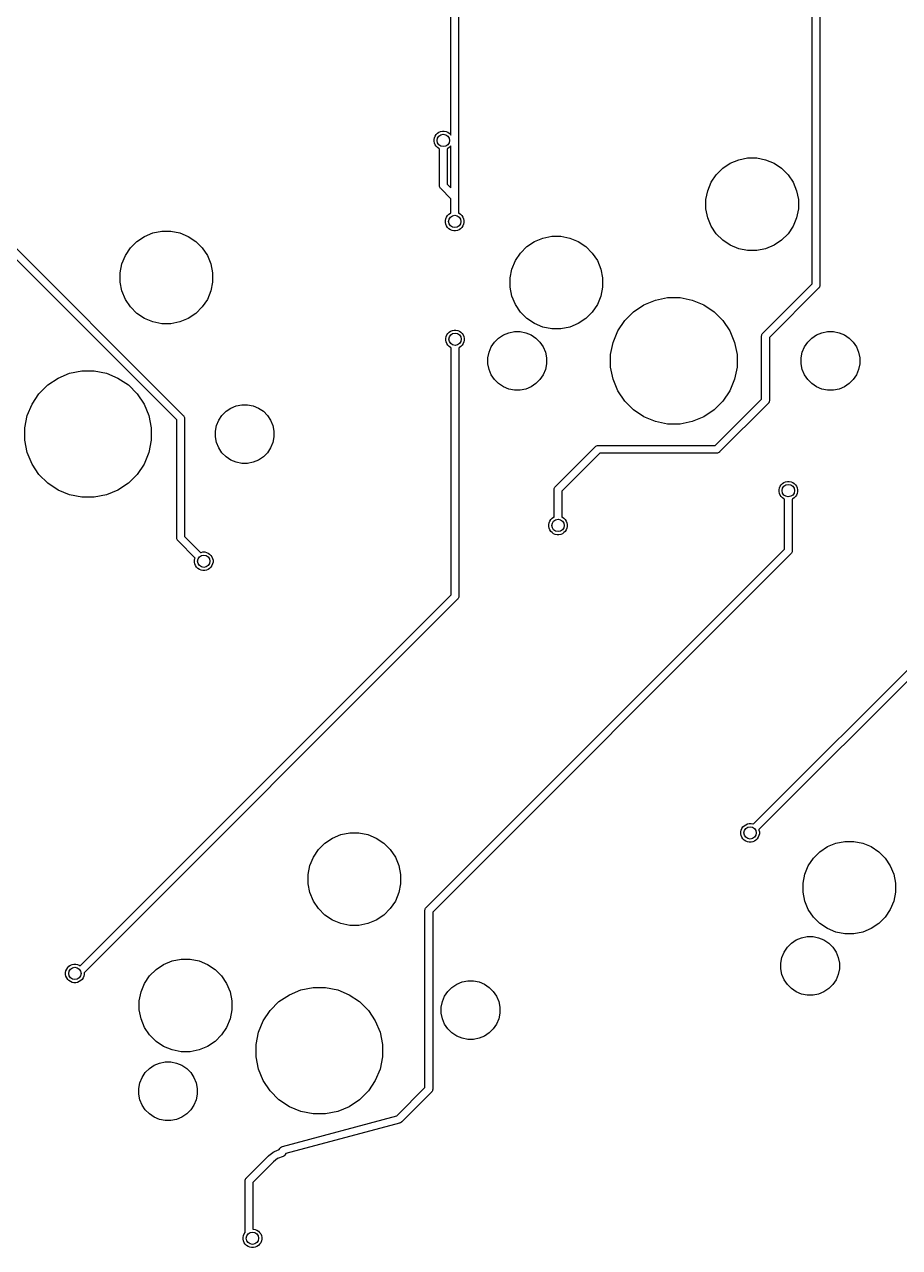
# Model space of a CAD drawing. Extents: x 0.5 to 11.1, y -4 to -0.9.
# Drawn here: x 7.069 to 8.186, y -3.85 to -2.288 of the extents above; entities that cross this region are included whole.
import ezdxf

# ---------------------------------------------------------------- set-up
doc = ezdxf.new("R2010")
doc.units = 0
doc.header["$MEASUREMENT"] = 0
doc.layers.add('BLACK', color=7, linetype='CONTINUOUS')

msp = doc.modelspace()

# ---------------------------------------------------------------- linework, layer by layer
at = {"layer": 'BLACK', "linetype": 'CONTINUOUS'}
for p, q in [((7.61348, -2.4292), (7.61348, -1.95189)), ((7.62333, -1.95189), (7.62333, -2.50822)), ((8.0749, -2.61902), (8.0749, -2.16641)), ((8.08474, -2.16461), (8.08474, -2.62082)), ((7.59203, -2.43486), (7.59248, -2.43258)), ((7.59203, -2.43719), (7.59203, -2.43486)), ((7.59248, -2.43258), (7.59337, -2.43043)), ((7.59337, -2.43043), (7.59466, -2.42849)), ((7.59466, -2.42849), (7.59631, -2.42685)), ((7.59631, -2.42685), (7.59824, -2.42556)), ((7.59824, -2.42556), (7.60039, -2.42467)), ((7.60039, -2.42467), (7.60268, -2.42421)), ((7.60268, -2.42421), (7.605, -2.42421)), ((7.605, -2.42421), (7.60728, -2.42467)), ((7.60728, -2.42467), (7.60943, -2.42556)), ((7.60943, -2.42556), (7.61137, -2.42685)), ((7.61137, -2.42685), (7.61301, -2.42849)), ((7.61301, -2.42849), (7.61348, -2.4292)), ((7.59248, -2.43947), (7.59203, -2.43719)), ((7.59337, -2.44162), (7.59248, -2.43947)), ((7.59466, -2.44355), (7.59337, -2.44162)), ((7.59631, -2.4452), (7.59466, -2.44355)), ((7.59824, -2.44649), (7.59631, -2.4452)), ((7.59892, -2.44677), (7.59824, -2.44649)), ((7.59892, -2.45297), (7.59892, -2.44677)), ((7.60943, -2.44649), (7.60876, -2.44677)), ((7.60876, -2.44677), (7.60876, -2.49186)), ((7.61137, -2.4452), (7.60943, -2.44649)), ((7.61301, -2.44355), (7.61137, -2.4452)), ((7.61348, -2.44285), (7.61301, -2.44355)), ((7.61348, -2.49658), (7.61348, -2.44285)), ((7.59892, -2.49366), (7.59892, -2.45297)), ((7.59892, -2.45297), (7.59892, -2.45297)), ((7.96056, -2.47165), (7.97024, -2.46519)), ((7.97024, -2.46519), (7.98098, -2.46073)), ((7.98098, -2.46073), (7.99239, -2.45846)), ((7.99239, -2.45846), (8.00403, -2.45846)), ((8.00403, -2.45846), (8.01543, -2.46073)), ((8.01543, -2.46073), (8.02618, -2.46519)), ((8.02618, -2.46519), (8.03585, -2.47165)), ((7.94587, -2.48955), (7.95234, -2.47987)), ((7.95234, -2.47987), (7.96056, -2.47165)), ((8.03585, -2.47165), (8.04408, -2.47987)), ((8.04408, -2.47987), (8.05054, -2.48955)), ((7.59889, -2.4939), (7.59892, -2.49366)), ((7.59892, -2.49414), (7.59889, -2.4939)), ((7.59899, -2.49486), (7.59892, -2.49414)), ((7.59892, -2.49414), (7.59892, -2.49414)), ((7.59927, -2.49579), (7.59899, -2.49486)), ((7.59973, -2.49664), (7.59927, -2.49579)), ((7.60034, -2.49739), (7.59973, -2.49664)), ((7.60053, -2.49755), (7.60034, -2.49739)), ((7.61348, -2.5105), (7.60053, -2.49755)), ((7.60876, -2.49186), (7.61348, -2.49658)), ((7.94142, -2.50029), (7.94587, -2.48955)), ((8.05054, -2.48955), (8.05499, -2.50029)), ((7.61348, -2.52882), (7.61348, -2.5105)), ((7.62333, -2.50822), (7.62335, -2.50846)), ((7.62335, -2.50846), (7.62333, -2.50871)), ((7.62333, -2.50871), (7.62333, -2.52882)), ((7.93915, -2.5117), (7.94142, -2.50029)), ((7.93915, -2.52334), (7.93915, -2.5117)), ((8.05499, -2.50029), (8.05726, -2.5117)), ((8.05726, -2.5117), (8.05726, -2.52334)), ((7.61088, -2.53039), (7.61281, -2.5291)), ((7.61281, -2.5291), (7.61348, -2.52882)), ((7.62333, -2.52882), (7.624, -2.5291)), ((7.624, -2.5291), (7.62593, -2.53039)), ((7.94142, -2.53475), (7.93915, -2.52334)), ((8.05726, -2.52334), (8.05499, -2.53475)), ((7.26348, -2.7929), (7.0138, -2.54322)), ((7.02203, -2.53753), (7.27171, -2.78722)), ((7.60659, -2.5384), (7.60705, -2.53612)), ((7.60659, -2.54073), (7.60659, -2.5384)), ((7.60705, -2.54301), (7.60659, -2.54073)), ((7.60705, -2.53612), (7.60794, -2.53397)), ((7.60794, -2.54516), (7.60705, -2.54301)), ((7.60794, -2.53397), (7.60923, -2.53204)), ((7.60923, -2.5471), (7.60794, -2.54516)), ((7.60923, -2.53204), (7.61088, -2.53039)), ((7.62593, -2.53039), (7.62758, -2.53204)), ((7.62758, -2.53204), (7.62887, -2.53397)), ((7.62887, -2.54516), (7.62758, -2.5471)), ((7.62887, -2.53397), (7.62976, -2.53612)), ((7.62976, -2.54301), (7.62887, -2.54516)), ((7.62976, -2.53612), (7.63022, -2.5384)), ((7.63022, -2.54073), (7.62976, -2.54301)), ((7.63022, -2.5384), (7.63022, -2.54073)), ((7.94587, -2.54549), (7.94142, -2.53475)), ((7.95234, -2.55517), (7.94587, -2.54549)), ((8.05054, -2.54549), (8.04408, -2.55517)), ((8.05499, -2.53475), (8.05054, -2.54549)), ((7.21253, -2.56515), (7.2222, -2.55869)), ((7.2222, -2.55869), (7.23295, -2.55424)), ((7.23295, -2.55424), (7.24436, -2.55197)), ((7.24436, -2.55197), (7.25599, -2.55197)), ((7.25599, -2.55197), (7.2674, -2.55424)), ((7.2674, -2.55424), (7.27815, -2.55869)), ((7.27815, -2.55869), (7.28782, -2.56515)), ((7.61088, -2.54874), (7.60923, -2.5471)), ((7.61281, -2.55003), (7.61088, -2.54874)), ((7.61496, -2.55092), (7.61281, -2.55003)), ((7.61724, -2.55138), (7.61496, -2.55092)), ((7.61957, -2.55138), (7.61724, -2.55138)), ((7.62185, -2.55092), (7.61957, -2.55138)), ((7.624, -2.55003), (7.62185, -2.55092)), ((7.62593, -2.54874), (7.624, -2.55003)), ((7.62758, -2.5471), (7.62593, -2.54874)), ((7.72024, -2.56519), (7.73098, -2.56073)), ((7.73098, -2.56073), (7.74239, -2.55846)), ((7.74239, -2.55846), (7.75403, -2.55846)), ((7.75403, -2.55846), (7.76543, -2.56073)), ((7.76543, -2.56073), (7.77618, -2.56519)), ((7.96056, -2.56339), (7.95234, -2.55517)), ((8.04408, -2.55517), (8.03585, -2.56339)), ((7.19784, -2.58305), (7.20431, -2.57338)), ((7.20431, -2.57338), (7.21253, -2.56515)), ((7.28782, -2.56515), (7.29605, -2.57338)), ((7.29605, -2.57338), (7.30251, -2.58305)), ((7.70234, -2.57987), (7.71056, -2.57165)), ((7.71056, -2.57165), (7.72024, -2.56519)), ((7.77618, -2.56519), (7.78585, -2.57165)), ((7.78585, -2.57165), (7.79408, -2.57987)), ((7.97024, -2.56985), (7.96056, -2.56339)), ((7.98098, -2.57431), (7.97024, -2.56985)), ((7.99239, -2.57657), (7.98098, -2.57431)), ((8.00403, -2.57657), (7.99239, -2.57657)), ((8.01543, -2.57431), (8.00403, -2.57657)), ((8.02618, -2.56985), (8.01543, -2.57431)), ((8.03585, -2.56339), (8.02618, -2.56985)), ((7.19339, -2.5938), (7.19784, -2.58305)), ((7.30251, -2.58305), (7.30696, -2.5938)), ((7.69142, -2.60029), (7.69587, -2.58955)), ((7.69587, -2.58955), (7.70234, -2.57987)), ((7.79408, -2.57987), (7.80054, -2.58955)), ((7.80054, -2.58955), (7.80499, -2.60029)), ((7.19112, -2.60521), (7.19339, -2.5938)), ((7.19112, -2.61684), (7.19112, -2.60521)), ((7.30696, -2.5938), (7.30923, -2.60521)), ((7.30923, -2.60521), (7.30923, -2.61684)), ((7.68915, -2.6117), (7.69142, -2.60029)), ((7.80499, -2.60029), (7.80726, -2.6117)), ((7.19339, -2.62825), (7.19112, -2.61684)), ((7.30923, -2.61684), (7.30696, -2.62825)), ((7.68915, -2.62334), (7.68915, -2.6117)), ((7.69142, -2.63475), (7.68915, -2.62334)), ((7.80726, -2.62334), (7.80499, -2.63475)), ((7.80726, -2.6117), (7.80726, -2.62334)), ((8.01195, -2.68198), (8.0749, -2.61902)), ((8.08393, -2.62381), (8.08347, -2.62437)), ((8.08408, -2.62353), (8.08393, -2.62381)), ((8.08439, -2.62296), (8.08408, -2.62353)), ((8.08467, -2.62203), (8.08439, -2.62296)), ((8.08474, -2.6213), (8.08467, -2.62203)), ((8.08474, -2.62082), (8.08477, -2.62106)), ((8.08477, -2.62106), (8.08474, -2.6213)), ((8.08474, -2.6213), (8.08474, -2.6213)), ((7.19784, -2.639), (7.19339, -2.62825)), ((7.20431, -2.64867), (7.19784, -2.639)), ((7.30251, -2.639), (7.29605, -2.64867)), ((7.30696, -2.62825), (7.30251, -2.639)), ((7.69587, -2.64549), (7.69142, -2.63475)), ((7.80499, -2.63475), (7.80054, -2.64549)), ((7.87467, -2.63991), (7.89026, -2.63681)), ((7.89026, -2.63681), (7.90616, -2.63681)), ((7.90616, -2.63681), (7.92175, -2.63991)), ((8.08313, -2.62471), (8.02018, -2.68767)), ((8.08332, -2.62456), (8.08313, -2.62471)), ((8.08347, -2.62437), (8.08332, -2.62456)), ((8.08347, -2.62437), (8.08347, -2.62437)), ((7.21253, -2.65689), (7.20431, -2.64867)), ((7.29605, -2.64867), (7.28782, -2.65689)), ((7.70234, -2.65517), (7.69587, -2.64549)), ((7.80054, -2.64549), (7.79408, -2.65517)), ((7.83552, -2.66607), (7.84676, -2.65483)), ((7.84676, -2.65483), (7.85998, -2.646)), ((7.85998, -2.646), (7.87467, -2.63991)), ((7.92175, -2.63991), (7.93644, -2.646)), ((7.93644, -2.646), (7.94966, -2.65483)), ((7.94966, -2.65483), (7.9609, -2.66607)), ((7.2222, -2.66336), (7.21253, -2.65689)), ((7.23295, -2.66781), (7.2222, -2.66336)), ((7.24436, -2.67008), (7.23295, -2.66781)), ((7.25599, -2.67008), (7.24436, -2.67008)), ((7.2674, -2.66781), (7.25599, -2.67008)), ((7.27815, -2.66336), (7.2674, -2.66781)), ((7.28782, -2.65689), (7.27815, -2.66336)), ((7.71056, -2.66339), (7.70234, -2.65517)), ((7.72024, -2.66985), (7.71056, -2.66339)), ((7.73098, -2.67431), (7.72024, -2.66985)), ((7.77618, -2.66985), (7.76543, -2.67431)), ((7.78585, -2.66339), (7.77618, -2.66985)), ((7.79408, -2.65517), (7.78585, -2.66339)), ((7.82669, -2.67929), (7.83552, -2.66607)), ((7.9609, -2.66607), (7.96973, -2.67929)), ((7.60744, -2.68652), (7.60833, -2.68437)), ((7.60833, -2.68437), (7.60962, -2.68243)), ((7.60962, -2.68243), (7.61127, -2.68079)), ((7.61127, -2.68079), (7.6132, -2.67949)), ((7.6132, -2.67949), (7.61535, -2.6786)), ((7.61535, -2.6786), (7.61764, -2.67815)), ((7.61764, -2.67815), (7.61996, -2.67815)), ((7.61996, -2.67815), (7.62224, -2.6786)), ((7.62224, -2.6786), (7.62439, -2.67949)), ((7.62439, -2.67949), (7.62633, -2.68079)), ((7.62633, -2.68079), (7.62797, -2.68243)), ((7.62797, -2.68243), (7.62927, -2.68437)), ((7.62927, -2.68437), (7.63016, -2.68652)), ((7.67437, -2.68847), (7.68049, -2.68437)), ((7.68049, -2.68437), (7.6873, -2.68156)), ((7.6873, -2.68156), (7.69452, -2.68012)), ((7.69452, -2.68012), (7.70189, -2.68012)), ((7.70189, -2.68012), (7.70912, -2.68156)), ((7.70912, -2.68156), (7.71592, -2.68437)), ((7.71592, -2.68437), (7.72205, -2.68847)), ((7.74239, -2.67657), (7.73098, -2.67431)), ((7.75403, -2.67657), (7.74239, -2.67657)), ((7.76543, -2.67431), (7.75403, -2.67657)), ((7.8206, -2.69398), (7.82669, -2.67929)), ((7.96973, -2.67929), (7.97582, -2.69398)), ((8.01031, -2.68563), (8.01033, -2.68539)), ((8.01033, -2.68587), (8.01031, -2.68563)), ((8.01033, -2.68539), (8.01041, -2.68467)), ((8.01033, -2.68539), (8.01033, -2.68539)), ((8.01033, -2.76627), (8.01033, -2.68587)), ((8.01041, -2.68467), (8.01069, -2.68374)), ((8.01069, -2.68374), (8.01114, -2.68288)), ((8.01114, -2.68288), (8.01176, -2.68213)), ((8.01176, -2.68213), (8.01195, -2.68198)), ((8.07437, -2.68847), (8.08049, -2.68437)), ((8.08049, -2.68437), (8.0873, -2.68156)), ((8.0873, -2.68156), (8.09452, -2.68012)), ((8.09452, -2.68012), (8.10189, -2.68012)), ((8.10189, -2.68012), (8.10912, -2.68156)), ((8.10912, -2.68156), (8.11592, -2.68437)), ((8.11592, -2.68437), (8.12205, -2.68847)), ((7.60699, -2.6888), (7.60744, -2.68652)), ((7.60699, -2.69112), (7.60699, -2.6888)), ((7.60744, -2.69341), (7.60699, -2.69112)), ((7.60833, -2.69556), (7.60744, -2.69341)), ((7.60962, -2.69749), (7.60833, -2.69556)), ((7.61127, -2.69913), (7.60962, -2.69749)), ((7.6132, -2.70043), (7.61127, -2.69913)), ((7.61388, -2.70071), (7.6132, -2.70043)), ((7.61388, -3.01627), (7.61388, -2.70071)), ((7.62439, -2.70043), (7.62372, -2.70071)), ((7.62372, -2.70071), (7.62372, -3.01807)), ((7.62633, -2.69913), (7.62439, -2.70043)), ((7.62797, -2.69749), (7.62633, -2.69913)), ((7.62927, -2.69556), (7.62797, -2.69749)), ((7.63016, -2.69341), (7.62927, -2.69556)), ((7.63016, -2.68652), (7.63061, -2.6888)), ((7.63061, -2.69112), (7.63016, -2.69341)), ((7.63061, -2.6888), (7.63061, -2.69112)), ((7.66224, -2.70661), (7.66506, -2.6998)), ((7.66506, -2.6998), (7.66916, -2.69368)), ((7.66916, -2.69368), (7.67437, -2.68847)), ((7.72205, -2.68847), (7.72726, -2.69368)), ((7.72726, -2.69368), (7.73135, -2.6998)), ((7.73135, -2.6998), (7.73417, -2.70661)), ((7.8175, -2.70957), (7.8206, -2.69398)), ((7.97582, -2.69398), (7.97892, -2.70957)), ((8.02018, -2.68767), (8.02018, -2.76807)), ((8.06224, -2.70661), (8.06506, -2.6998)), ((8.06506, -2.6998), (8.06916, -2.69368)), ((8.06916, -2.69368), (8.07437, -2.68847)), ((8.12205, -2.68847), (8.12726, -2.69368)), ((8.12726, -2.69368), (8.13135, -2.6998)), ((8.13135, -2.6998), (8.13417, -2.70661)), ((7.66081, -2.71384), (7.66224, -2.70661)), ((7.66081, -2.7212), (7.66081, -2.71384)), ((7.73417, -2.70661), (7.73561, -2.71384)), ((7.73561, -2.71384), (7.73561, -2.7212)), ((7.8175, -2.72547), (7.8175, -2.70957)), ((7.97892, -2.70957), (7.97892, -2.72547)), ((8.06081, -2.71384), (8.06224, -2.70661)), ((8.06081, -2.7212), (8.06081, -2.71384)), ((8.13417, -2.70661), (8.13561, -2.71384)), ((8.13561, -2.71384), (8.13561, -2.7212)), ((7.12664, -2.73342), (7.14223, -2.73031)), ((7.14223, -2.73031), (7.15813, -2.73031)), ((7.15813, -2.73031), (7.17372, -2.73342)), ((7.66224, -2.72843), (7.66081, -2.7212)), ((7.66506, -2.73524), (7.66224, -2.72843)), ((7.73417, -2.72843), (7.73135, -2.73524)), ((7.73561, -2.7212), (7.73417, -2.72843)), ((7.8206, -2.74106), (7.8175, -2.72547)), ((7.97892, -2.72547), (7.97582, -2.74106)), ((8.06224, -2.72843), (8.06081, -2.7212)), ((8.06506, -2.73524), (8.06224, -2.72843)), ((8.13417, -2.72843), (8.13135, -2.73524)), ((8.13561, -2.7212), (8.13417, -2.72843)), ((7.08749, -2.75957), (7.09873, -2.74833)), ((7.09873, -2.74833), (7.11195, -2.7395)), ((7.11195, -2.7395), (7.12664, -2.73342)), ((7.17372, -2.73342), (7.18841, -2.7395)), ((7.18841, -2.7395), (7.20163, -2.74833)), ((7.20163, -2.74833), (7.21287, -2.75957)), ((7.66916, -2.74136), (7.66506, -2.73524)), ((7.67437, -2.74657), (7.66916, -2.74136)), ((7.68049, -2.75066), (7.67437, -2.74657)), ((7.72205, -2.74657), (7.71592, -2.75066)), ((7.72726, -2.74136), (7.72205, -2.74657)), ((7.73135, -2.73524), (7.72726, -2.74136)), ((7.82669, -2.75575), (7.8206, -2.74106)), ((7.97582, -2.74106), (7.96973, -2.75575)), ((8.06916, -2.74136), (8.06506, -2.73524)), ((8.07437, -2.74657), (8.06916, -2.74136)), ((8.08049, -2.75066), (8.07437, -2.74657)), ((8.12205, -2.74657), (8.11592, -2.75066)), ((8.12726, -2.74136), (8.12205, -2.74657)), ((8.13135, -2.73524), (8.12726, -2.74136)), ((7.07865, -2.77279), (7.08749, -2.75957)), ((7.21287, -2.75957), (7.2217, -2.77279)), ((7.6873, -2.75348), (7.68049, -2.75066)), ((7.69452, -2.75492), (7.6873, -2.75348)), ((7.70189, -2.75492), (7.69452, -2.75492)), ((7.70912, -2.75348), (7.70189, -2.75492)), ((7.71592, -2.75066), (7.70912, -2.75348)), ((7.83552, -2.76897), (7.82669, -2.75575)), ((7.96973, -2.75575), (7.9609, -2.76897)), ((8.0873, -2.75348), (8.08049, -2.75066)), ((8.09452, -2.75492), (8.0873, -2.75348)), ((8.10189, -2.75492), (8.09452, -2.75492)), ((8.10912, -2.75348), (8.10189, -2.75492)), ((8.11592, -2.75066), (8.10912, -2.75348)), ((7.07257, -2.78748), (7.07865, -2.77279)), ((7.2217, -2.77279), (7.22778, -2.78748)), ((7.32634, -2.78197), (7.33246, -2.77788)), ((7.33246, -2.77788), (7.33927, -2.77506)), ((7.33927, -2.77506), (7.34649, -2.77362)), ((7.34649, -2.77362), (7.35386, -2.77362)), ((7.35386, -2.77362), (7.36109, -2.77506)), ((7.36109, -2.77506), (7.36789, -2.77788)), ((7.36789, -2.77788), (7.37402, -2.78197)), ((7.84676, -2.78021), (7.83552, -2.76897)), ((7.9609, -2.76897), (7.94966, -2.78021)), ((7.95101, -2.82559), (8.01033, -2.76627)), ((8.01857, -2.77196), (7.9567, -2.83382)), ((8.01875, -2.7718), (8.01857, -2.77196)), ((8.01891, -2.77162), (8.01875, -2.7718)), ((8.01937, -2.77105), (8.01891, -2.77162)), ((8.01891, -2.77162), (8.01891, -2.77162)), ((8.01957, -2.77067), (8.01937, -2.77105)), ((8.01982, -2.7702), (8.01957, -2.77067)), ((8.02011, -2.76927), (8.01982, -2.7702)), ((8.02018, -2.76855), (8.02011, -2.76927)), ((8.02018, -2.76807), (8.0202, -2.76831)), ((8.0202, -2.76831), (8.02018, -2.76855)), ((8.02018, -2.76855), (8.02018, -2.76855)), ((7.06947, -2.80307), (7.07257, -2.78748)), ((7.22778, -2.78748), (7.23089, -2.80307)), ((7.26348, -2.94366), (7.26348, -2.7929)), ((7.27171, -2.78722), (7.2719, -2.78737)), ((7.2719, -2.78737), (7.27206, -2.78756)), ((7.27206, -2.78756), (7.27206, -2.78756)), ((7.27206, -2.78756), (7.27223, -2.78777)), ((7.27223, -2.78777), (7.27252, -2.78812)), ((7.27252, -2.78812), (7.27297, -2.78897)), ((7.27297, -2.78897), (7.27326, -2.7899)), ((7.27326, -2.7899), (7.27333, -2.79062)), ((7.27333, -2.79062), (7.27333, -2.79062)), ((7.27333, -2.79062), (7.27335, -2.79087)), ((7.27335, -2.79087), (7.27333, -2.79111)), ((7.27333, -2.79111), (7.27333, -2.94186)), ((7.31421, -2.80011), (7.31703, -2.79331)), ((7.31703, -2.79331), (7.32113, -2.78718)), ((7.32113, -2.78718), (7.32634, -2.78197)), ((7.37402, -2.78197), (7.37923, -2.78718)), ((7.37923, -2.78718), (7.38332, -2.79331)), ((7.38332, -2.79331), (7.38614, -2.80011)), ((7.85998, -2.78904), (7.84676, -2.78021)), ((7.87467, -2.79513), (7.85998, -2.78904)), ((7.89026, -2.79823), (7.87467, -2.79513)), ((7.92175, -2.79513), (7.90616, -2.79823)), ((7.93644, -2.78904), (7.92175, -2.79513)), ((7.94966, -2.78021), (7.93644, -2.78904)), ((7.06947, -2.81897), (7.06947, -2.80307)), ((7.23089, -2.80307), (7.23089, -2.81897)), ((7.31278, -2.80734), (7.31421, -2.80011)), ((7.31278, -2.81471), (7.31278, -2.80734)), ((7.38614, -2.80011), (7.38758, -2.80734)), ((7.38758, -2.80734), (7.38758, -2.81471)), ((7.90616, -2.79823), (7.89026, -2.79823)), ((7.07257, -2.83457), (7.06947, -2.81897)), ((7.23089, -2.81897), (7.22778, -2.83457)), ((7.31421, -2.82193), (7.31278, -2.81471)), ((7.31703, -2.82874), (7.31421, -2.82193)), ((7.38614, -2.82193), (7.38332, -2.82874)), ((7.38758, -2.81471), (7.38614, -2.82193)), ((7.79798, -2.82701), (7.79817, -2.82686)), ((7.79817, -2.82686), (7.79873, -2.8264)), ((7.79817, -2.82686), (7.79817, -2.82686)), ((7.79873, -2.8264), (7.79958, -2.82594)), ((7.79873, -2.8264), (7.79873, -2.8264)), ((7.79873, -2.8264), (7.79873, -2.8264)), ((7.79958, -2.82594), (7.80051, -2.82566)), ((7.80051, -2.82566), (7.80123, -2.82559)), ((7.80123, -2.82559), (7.80148, -2.82557)), ((7.80123, -2.82559), (7.80123, -2.82559)), ((7.80148, -2.82557), (7.80172, -2.82559)), ((7.80172, -2.82559), (7.95101, -2.82559)), ((7.07865, -2.84925), (7.07257, -2.83457)), ((7.22778, -2.83457), (7.2217, -2.84925)), ((7.32113, -2.83487), (7.31703, -2.82874)), ((7.32634, -2.84008), (7.32113, -2.83487)), ((7.33246, -2.84417), (7.32634, -2.84008)), ((7.37402, -2.84008), (7.36789, -2.84417)), ((7.37923, -2.83487), (7.37402, -2.84008)), ((7.38332, -2.82874), (7.37923, -2.83487)), ((7.74699, -2.87804), (7.79783, -2.8272)), ((7.80351, -2.83543), (7.75522, -2.88373)), ((7.79783, -2.8272), (7.79798, -2.82701)), ((7.95281, -2.83543), (7.80351, -2.83543)), ((7.95305, -2.83546), (7.95281, -2.83543)), ((7.95329, -2.83543), (7.95305, -2.83546)), ((7.95402, -2.83536), (7.95329, -2.83543)), ((7.95329, -2.83543), (7.95329, -2.83543)), ((7.95494, -2.83508), (7.95402, -2.83536)), ((7.9558, -2.83462), (7.95494, -2.83508)), ((7.95655, -2.83401), (7.9558, -2.83462)), ((7.9567, -2.83382), (7.95655, -2.83401)), ((7.08749, -2.86247), (7.07865, -2.84925)), ((7.2217, -2.84925), (7.21287, -2.86247)), ((7.33927, -2.84699), (7.33246, -2.84417)), ((7.34649, -2.84843), (7.33927, -2.84699)), ((7.35386, -2.84843), (7.34649, -2.84843)), ((7.36109, -2.84699), (7.35386, -2.84843)), ((7.36789, -2.84417), (7.36109, -2.84699)), ((7.09873, -2.87371), (7.08749, -2.86247)), ((7.11195, -2.88255), (7.09873, -2.87371)), ((7.20163, -2.87371), (7.18841, -2.88255)), ((7.21287, -2.86247), (7.20163, -2.87371)), ((8.03686, -2.87409), (8.0388, -2.8728)), ((8.0388, -2.8728), (8.04094, -2.87191)), ((8.04094, -2.87191), (8.04323, -2.87146)), ((8.04323, -2.87146), (8.04555, -2.87146)), ((8.04555, -2.87146), (8.04783, -2.87191)), ((8.04783, -2.87191), (8.04998, -2.8728)), ((8.04998, -2.8728), (8.05192, -2.87409)), ((7.12664, -2.88863), (7.11195, -2.88255)), ((7.14223, -2.89173), (7.12664, -2.88863)), ((7.17372, -2.88863), (7.15813, -2.89173)), ((7.18841, -2.88255), (7.17372, -2.88863)), ((7.74535, -2.88169), (7.74537, -2.88145)), ((7.74537, -2.88193), (7.74535, -2.88169)), ((7.74537, -2.88145), (7.74545, -2.88073)), ((7.74537, -2.88145), (7.74537, -2.88145)), ((7.74537, -2.91701), (7.74537, -2.88193)), ((7.74545, -2.88073), (7.74573, -2.8798)), ((7.74573, -2.8798), (7.74618, -2.87894)), ((7.74618, -2.87894), (7.7468, -2.8782)), ((7.7468, -2.8782), (7.74699, -2.87804)), ((7.75522, -2.88373), (7.75522, -2.91701)), ((8.03258, -2.8821), (8.03303, -2.87982)), ((8.03258, -2.88443), (8.03258, -2.8821)), ((8.03303, -2.88671), (8.03258, -2.88443)), ((8.03303, -2.87982), (8.03392, -2.87767)), ((8.03392, -2.88886), (8.03303, -2.88671)), ((8.03392, -2.87767), (8.03522, -2.87574)), ((8.03522, -2.8908), (8.03392, -2.88886)), ((8.03522, -2.87574), (8.03686, -2.87409)), ((8.05192, -2.87409), (8.05356, -2.87574)), ((8.05356, -2.87574), (8.05486, -2.87767)), ((8.05486, -2.88886), (8.05356, -2.8908)), ((8.05486, -2.87767), (8.05575, -2.87982)), ((8.05575, -2.88671), (8.05486, -2.88886)), ((8.05575, -2.87982), (8.0562, -2.8821)), ((8.0562, -2.88443), (8.05575, -2.88671)), ((8.0562, -2.8821), (8.0562, -2.88443)), ((7.15813, -2.89173), (7.14223, -2.89173)), ((8.03686, -2.89244), (8.03522, -2.8908)), ((8.0388, -2.89373), (8.03686, -2.89244)), ((8.03947, -2.89401), (8.0388, -2.89373)), ((8.03947, -2.9582), (8.03947, -2.89401)), ((8.04998, -2.89373), (8.04931, -2.89401)), ((8.04931, -2.89401), (8.04931, -2.96)), ((8.05192, -2.89244), (8.04998, -2.89373)), ((8.05356, -2.8908), (8.05192, -2.89244)), ((7.73983, -2.92216), (7.74112, -2.92023)), ((7.74112, -2.92023), (7.74277, -2.91858)), ((7.74277, -2.91858), (7.7447, -2.91729)), ((7.7447, -2.91729), (7.74537, -2.91701)), ((7.75522, -2.91701), (7.75589, -2.91729)), ((7.75589, -2.91729), (7.75782, -2.91858)), ((7.75782, -2.91858), (7.75947, -2.92023)), ((7.75947, -2.92023), (7.76076, -2.92216)), ((7.73848, -2.92659), (7.73894, -2.92431)), ((7.73848, -2.92892), (7.73848, -2.92659)), ((7.73894, -2.9312), (7.73848, -2.92892)), ((7.73894, -2.92431), (7.73983, -2.92216)), ((7.73983, -2.93335), (7.73894, -2.9312)), ((7.74112, -2.93528), (7.73983, -2.93335)), ((7.74277, -2.93693), (7.74112, -2.93528)), ((7.75947, -2.93528), (7.75782, -2.93693)), ((7.76076, -2.93335), (7.75947, -2.93528)), ((7.76076, -2.92216), (7.76165, -2.92431)), ((7.76165, -2.9312), (7.76076, -2.93335)), ((7.76165, -2.92431), (7.76211, -2.92659)), ((7.76211, -2.92892), (7.76165, -2.9312)), ((7.76211, -2.92659), (7.76211, -2.92892)), ((7.26346, -2.9439), (7.26348, -2.94366)), ((7.26348, -2.94414), (7.26346, -2.9439)), ((7.26356, -2.94486), (7.26348, -2.94414)), ((7.26348, -2.94414), (7.26348, -2.94414)), ((7.26384, -2.94579), (7.26356, -2.94486)), ((7.26429, -2.94664), (7.26384, -2.94579)), ((7.26491, -2.94739), (7.26429, -2.94664)), ((7.2651, -2.94755), (7.26491, -2.94739)), ((7.28685, -2.96931), (7.2651, -2.94755)), ((7.27333, -2.94186), (7.29381, -2.96235)), ((7.7447, -2.93822), (7.74277, -2.93693)), ((7.74685, -2.93911), (7.7447, -2.93822)), ((7.74913, -2.93957), (7.74685, -2.93911)), ((7.75146, -2.93957), (7.74913, -2.93957)), ((7.75374, -2.93911), (7.75146, -2.93957)), ((7.75589, -2.93822), (7.75374, -2.93911)), ((7.75782, -2.93693), (7.75589, -2.93822)), ((7.99969, -3.3092), (8.36348, -2.9454)), ((8.37171, -2.95109), (8.00665, -3.31616)), ((7.29381, -2.96235), (7.29449, -2.96207)), ((7.29449, -2.96207), (7.29677, -2.96161)), ((7.29677, -2.96161), (7.2991, -2.96161)), ((7.2991, -2.96161), (7.30138, -2.96207)), ((7.30138, -2.96207), (7.30353, -2.96296)), ((7.30353, -2.96296), (7.30546, -2.96425)), ((7.30546, -2.96425), (7.30711, -2.9659)), ((7.30711, -2.9659), (7.3084, -2.96783)), ((7.58203, -3.41564), (8.03947, -2.9582)), ((8.0477, -2.96389), (7.59026, -3.42133)), ((8.04789, -2.96373), (8.0477, -2.96389)), ((8.04804, -2.96355), (8.04789, -2.96373)), ((8.0485, -2.96298), (8.04804, -2.96355)), ((8.04804, -2.96355), (8.04804, -2.96355)), ((8.04896, -2.96213), (8.0485, -2.96298)), ((8.04916, -2.96146), (8.04896, -2.96213)), ((8.04924, -2.9612), (8.04916, -2.96146)), ((8.04931, -2.96048), (8.04924, -2.9612)), ((8.04931, -2.96), (8.04933, -2.96024)), ((8.04933, -2.96024), (8.04931, -2.96048)), ((8.04931, -2.96048), (8.04931, -2.96048)), ((7.28612, -2.97226), (7.28658, -2.96998)), ((7.28612, -2.97459), (7.28612, -2.97226)), ((7.28658, -2.97687), (7.28612, -2.97459)), ((7.28658, -2.96998), (7.28685, -2.96931)), ((7.28747, -2.97902), (7.28658, -2.97687)), ((7.28876, -2.98095), (7.28747, -2.97902)), ((7.2904, -2.9826), (7.28876, -2.98095)), ((7.29234, -2.98389), (7.2904, -2.9826)), ((7.30546, -2.9826), (7.30353, -2.98389)), ((7.30711, -2.98095), (7.30546, -2.9826)), ((7.3084, -2.97902), (7.30711, -2.98095)), ((7.3084, -2.96783), (7.30929, -2.96998)), ((7.30929, -2.97687), (7.3084, -2.97902)), ((7.30929, -2.96998), (7.30974, -2.97226)), ((7.30974, -2.97459), (7.30929, -2.97687)), ((7.30974, -2.97226), (7.30974, -2.97459)), ((7.29449, -2.98478), (7.29234, -2.98389)), ((7.29677, -2.98524), (7.29449, -2.98478)), ((7.2991, -2.98524), (7.29677, -2.98524)), ((7.30138, -2.98478), (7.2991, -2.98524)), ((7.30353, -2.98389), (7.30138, -2.98478)), ((7.14007, -3.49008), (7.61388, -3.01627)), ((7.62211, -3.02196), (7.14518, -3.49889)), ((7.6223, -3.0218), (7.62211, -3.02196)), ((7.62253, -3.02152), (7.6223, -3.0218)), ((7.62291, -3.02105), (7.62253, -3.02152)), ((7.62337, -3.0202), (7.62291, -3.02105)), ((7.62343, -3.01999), (7.62337, -3.0202)), ((7.62365, -3.01927), (7.62343, -3.01999)), ((7.62372, -3.01855), (7.62365, -3.01927)), ((7.62372, -3.01807), (7.62374, -3.01831)), ((7.62374, -3.01831), (7.62372, -3.01855)), ((7.62372, -3.01855), (7.62372, -3.01855)), ((7.98804, -3.3111), (7.98998, -3.30981)), ((7.98998, -3.30981), (7.99213, -3.30892)), ((7.99213, -3.30892), (7.99441, -3.30846)), ((7.99441, -3.30846), (7.99673, -3.30846)), ((7.99673, -3.30846), (7.99902, -3.30892)), ((7.99902, -3.30892), (7.99969, -3.3092)), ((7.46231, -3.32702), (7.47306, -3.32257)), ((7.47306, -3.32257), (7.48447, -3.3203)), ((7.48447, -3.3203), (7.4961, -3.3203)), ((7.4961, -3.3203), (7.50751, -3.32257)), ((7.50751, -3.32257), (7.51825, -3.32702)), ((7.98376, -3.31911), (7.98421, -3.31683)), ((7.98376, -3.32144), (7.98376, -3.31911)), ((7.98421, -3.32372), (7.98376, -3.32144)), ((7.98421, -3.31683), (7.9851, -3.31468)), ((7.9851, -3.32587), (7.98421, -3.32372)), ((7.9851, -3.31468), (7.9864, -3.31275)), ((7.9864, -3.3278), (7.9851, -3.32587)), ((7.9864, -3.31275), (7.98804, -3.3111)), ((8.00604, -3.32587), (8.00475, -3.3278)), ((8.00693, -3.32372), (8.00604, -3.32587)), ((8.00665, -3.31616), (8.00693, -3.31683)), ((8.00693, -3.31683), (8.00738, -3.31911)), ((8.00738, -3.32144), (8.00693, -3.32372)), ((8.00738, -3.31911), (8.00738, -3.32144)), ((7.43795, -3.35139), (7.44441, -3.34171)), ((7.44441, -3.34171), (7.45264, -3.33349)), ((7.45264, -3.33349), (7.46231, -3.32702)), ((7.51825, -3.32702), (7.52793, -3.33349)), ((7.52793, -3.33349), (7.53615, -3.34171)), ((7.53615, -3.34171), (7.54262, -3.35139)), ((7.98804, -3.32945), (7.9864, -3.3278)), ((7.98998, -3.33074), (7.98804, -3.32945)), ((7.99213, -3.33163), (7.98998, -3.33074)), ((7.99441, -3.33209), (7.99213, -3.33163)), ((7.99673, -3.33209), (7.99441, -3.33209)), ((7.99902, -3.33163), (7.99673, -3.33209)), ((8.00117, -3.33074), (7.99902, -3.33163)), ((8.0031, -3.32945), (8.00117, -3.33074)), ((8.00475, -3.3278), (8.0031, -3.32945)), ((8.08458, -3.34429), (8.09425, -3.33782)), ((8.09425, -3.33782), (8.105, -3.33337)), ((8.105, -3.33337), (8.11641, -3.3311)), ((8.11641, -3.3311), (8.12804, -3.3311)), ((8.12804, -3.3311), (8.13945, -3.33337)), ((8.13945, -3.33337), (8.1502, -3.33782)), ((8.1502, -3.33782), (8.15987, -3.34429)), ((7.4335, -3.36213), (7.43795, -3.35139)), ((7.54262, -3.35139), (7.54707, -3.36213)), ((8.06989, -3.36218), (8.07635, -3.35251)), ((8.07635, -3.35251), (8.08458, -3.34429)), ((8.15987, -3.34429), (8.1681, -3.35251)), ((8.1681, -3.35251), (8.17456, -3.36218)), ((7.43123, -3.37354), (7.4335, -3.36213)), ((7.43123, -3.38517), (7.43123, -3.37354)), ((7.54707, -3.36213), (7.54934, -3.37354)), ((7.54934, -3.37354), (7.54934, -3.38517)), ((8.06317, -3.38434), (8.06544, -3.37293)), ((8.06544, -3.37293), (8.06989, -3.36218)), ((8.17456, -3.36218), (8.17901, -3.37293)), ((8.17901, -3.37293), (8.18128, -3.38434)), ((7.4335, -3.39658), (7.43123, -3.38517)), ((7.54934, -3.38517), (7.54707, -3.39658)), ((8.06317, -3.39597), (8.06317, -3.38434)), ((8.18128, -3.38434), (8.18128, -3.39597)), ((7.43795, -3.40733), (7.4335, -3.39658)), ((7.54707, -3.39658), (7.54262, -3.40733)), ((8.06544, -3.40738), (8.06317, -3.39597)), ((8.18128, -3.39597), (8.17901, -3.40738)), ((7.44441, -3.417), (7.43795, -3.40733)), ((7.45264, -3.42523), (7.44441, -3.417)), ((7.53615, -3.417), (7.52793, -3.42523)), ((7.54262, -3.40733), (7.53615, -3.417)), ((7.58039, -3.41929), (7.58041, -3.41905)), ((7.58041, -3.41953), (7.58039, -3.41929)), ((7.58041, -3.41905), (7.58048, -3.41833)), ((7.58041, -3.41905), (7.58041, -3.41905)), ((7.58041, -3.6456), (7.58041, -3.41953)), ((7.58048, -3.41833), (7.58077, -3.4174)), ((7.58077, -3.4174), (7.58122, -3.41654)), ((7.58122, -3.41654), (7.58184, -3.41579)), ((7.58184, -3.41579), (7.58203, -3.41564)), ((8.06989, -3.41813), (8.06544, -3.40738)), ((8.07635, -3.4278), (8.06989, -3.41813)), ((8.17456, -3.41813), (8.1681, -3.4278)), ((8.17901, -3.40738), (8.17456, -3.41813)), ((7.46231, -3.43169), (7.45264, -3.42523)), ((7.47306, -3.43614), (7.46231, -3.43169)), ((7.51825, -3.43169), (7.50751, -3.43614)), ((7.52793, -3.42523), (7.51825, -3.43169)), ((7.59026, -3.42133), (7.59026, -3.6474)), ((8.08458, -3.43603), (8.07635, -3.4278)), ((8.1681, -3.4278), (8.15987, -3.43603)), ((7.48447, -3.43841), (7.47306, -3.43614)), ((7.4961, -3.43841), (7.48447, -3.43841)), ((7.50751, -3.43614), (7.4961, -3.43841)), ((8.09425, -3.44249), (8.08458, -3.43603)), ((8.105, -3.44694), (8.09425, -3.44249)), ((8.11641, -3.44921), (8.105, -3.44694)), ((8.12804, -3.44921), (8.11641, -3.44921)), ((8.13945, -3.44694), (8.12804, -3.44921)), ((8.1502, -3.44249), (8.13945, -3.44694)), ((8.15987, -3.43603), (8.1502, -3.44249)), ((8.03908, -3.47244), (8.04317, -3.46632)), ((8.04317, -3.46632), (8.04838, -3.46111)), ((8.04838, -3.46111), (8.05451, -3.45701)), ((8.05451, -3.45701), (8.06131, -3.45419)), ((8.06131, -3.45419), (8.06854, -3.45276)), ((8.06854, -3.45276), (8.07591, -3.45276)), ((8.07591, -3.45276), (8.08313, -3.45419)), ((8.08313, -3.45419), (8.08994, -3.45701)), ((8.08994, -3.45701), (8.09607, -3.46111)), ((8.09607, -3.46111), (8.10128, -3.46632)), ((8.10128, -3.46632), (8.10537, -3.47244)), ((7.25746, -3.48387), (7.26887, -3.4816)), ((7.26887, -3.4816), (7.2805, -3.4816)), ((7.2805, -3.4816), (7.29191, -3.48387)), ((8.03482, -3.48647), (8.03626, -3.47925)), ((8.03626, -3.47925), (8.03908, -3.47244)), ((8.10537, -3.47244), (8.10819, -3.47925)), ((8.10819, -3.47925), (8.10963, -3.48647)), ((7.12156, -3.49864), (7.12201, -3.49636)), ((7.12201, -3.49636), (7.1229, -3.49421)), ((7.1229, -3.49421), (7.12419, -3.49227)), ((7.12419, -3.49227), (7.12584, -3.49063)), ((7.12584, -3.49063), (7.12777, -3.48934)), ((7.12777, -3.48934), (7.12992, -3.48845)), ((7.12992, -3.48845), (7.1322, -3.48799)), ((7.1322, -3.48799), (7.13453, -3.48799)), ((7.13453, -3.48799), (7.13681, -3.48845)), ((7.13681, -3.48845), (7.13896, -3.48934)), ((7.13896, -3.48934), (7.14007, -3.49008)), ((7.22881, -3.50301), (7.23704, -3.49478)), ((7.23704, -3.49478), (7.24671, -3.48832)), ((7.24671, -3.48832), (7.25746, -3.48387)), ((7.29191, -3.48387), (7.30266, -3.48832)), ((7.30266, -3.48832), (7.31233, -3.49478)), ((7.31233, -3.49478), (7.32055, -3.50301)), ((8.03482, -3.49384), (8.03482, -3.48647)), ((8.03626, -3.50107), (8.03482, -3.49384)), ((8.10963, -3.49384), (8.10819, -3.50107)), ((8.10963, -3.48647), (8.10963, -3.49384)), ((7.12156, -3.50097), (7.12156, -3.49864)), ((7.12201, -3.50325), (7.12156, -3.50097)), ((7.1229, -3.5054), (7.12201, -3.50325)), ((7.12419, -3.50733), (7.1229, -3.5054)), ((7.12584, -3.50898), (7.12419, -3.50733)), ((7.12777, -3.51027), (7.12584, -3.50898)), ((7.12992, -3.51116), (7.12777, -3.51027)), ((7.1322, -3.51161), (7.12992, -3.51116)), ((7.13453, -3.51161), (7.1322, -3.51161)), ((7.13681, -3.51116), (7.13453, -3.51161)), ((7.13896, -3.51027), (7.13681, -3.51116)), ((7.1409, -3.50898), (7.13896, -3.51027)), ((7.14254, -3.50733), (7.1409, -3.50898)), ((7.14383, -3.5054), (7.14254, -3.50733)), ((7.14472, -3.50325), (7.14383, -3.5054)), ((7.14518, -3.50097), (7.14472, -3.50325)), ((7.14518, -3.49889), (7.14518, -3.50097)), ((7.2179, -3.52343), (7.22235, -3.51268)), ((7.22235, -3.51268), (7.22881, -3.50301)), ((7.32055, -3.50301), (7.32702, -3.51268)), ((7.32702, -3.51268), (7.33147, -3.52343)), ((7.6148, -3.51761), (7.62092, -3.51352)), ((7.62092, -3.51352), (7.62773, -3.5107)), ((7.62773, -3.5107), (7.63495, -3.50926)), ((7.63495, -3.50926), (7.64232, -3.50926)), ((7.64232, -3.50926), (7.64955, -3.5107)), ((7.64955, -3.5107), (7.65635, -3.51352)), ((7.65635, -3.51352), (7.66248, -3.51761)), ((8.03908, -3.50787), (8.03626, -3.50107)), ((8.04317, -3.514), (8.03908, -3.50787)), ((8.04838, -3.51921), (8.04317, -3.514)), ((8.10128, -3.514), (8.09607, -3.51921)), ((8.10537, -3.50787), (8.10128, -3.514)), ((8.10819, -3.50107), (8.10537, -3.50787)), ((7.21563, -3.53484), (7.2179, -3.52343)), ((7.33147, -3.52343), (7.33374, -3.53484)), ((7.394, -3.53573), (7.40722, -3.5269)), ((7.40722, -3.5269), (7.42191, -3.52082)), ((7.42191, -3.52082), (7.4375, -3.51772)), ((7.4375, -3.51772), (7.4534, -3.51772)), ((7.4534, -3.51772), (7.46899, -3.52082)), ((7.46899, -3.52082), (7.48368, -3.5269)), ((7.48368, -3.5269), (7.4969, -3.53573)), ((7.60267, -3.53575), (7.60549, -3.52895)), ((7.60549, -3.52895), (7.60959, -3.52282)), ((7.60959, -3.52282), (7.6148, -3.51761)), ((7.66248, -3.51761), (7.66769, -3.52282)), ((7.66769, -3.52282), (7.67178, -3.52895)), ((7.67178, -3.52895), (7.6746, -3.53575)), ((8.05451, -3.5233), (8.04838, -3.51921)), ((8.06131, -3.52612), (8.05451, -3.5233)), ((8.06854, -3.52756), (8.06131, -3.52612)), ((8.07591, -3.52756), (8.06854, -3.52756)), ((8.08313, -3.52612), (8.07591, -3.52756)), ((8.08994, -3.5233), (8.08313, -3.52612)), ((8.09607, -3.51921), (8.08994, -3.5233)), ((7.21563, -3.54647), (7.21563, -3.53484)), ((7.33374, -3.53484), (7.33374, -3.54647)), ((7.38276, -3.54698), (7.394, -3.53573)), ((7.4969, -3.53573), (7.50814, -3.54698)), ((7.60124, -3.54298), (7.60267, -3.53575)), ((7.60124, -3.55035), (7.60124, -3.54298)), ((7.6746, -3.53575), (7.67604, -3.54298)), ((7.67604, -3.54298), (7.67604, -3.55035)), ((7.2179, -3.55788), (7.21563, -3.54647)), ((7.22235, -3.56863), (7.2179, -3.55788)), ((7.33147, -3.55788), (7.32702, -3.56863)), ((7.33374, -3.54647), (7.33147, -3.55788)), ((7.36785, -3.57488), (7.37393, -3.5602)), ((7.37393, -3.5602), (7.38276, -3.54698)), ((7.50814, -3.54698), (7.51698, -3.5602)), ((7.51698, -3.5602), (7.52306, -3.57488)), ((7.60267, -3.55757), (7.60124, -3.55035)), ((7.60549, -3.56438), (7.60267, -3.55757)), ((7.6746, -3.55757), (7.67178, -3.56438)), ((7.67604, -3.55035), (7.6746, -3.55757)), ((7.22881, -3.5783), (7.22235, -3.56863)), ((7.32702, -3.56863), (7.32055, -3.5783)), ((7.36474, -3.59048), (7.36785, -3.57488)), ((7.52306, -3.57488), (7.52616, -3.59048)), ((7.60959, -3.5705), (7.60549, -3.56438)), ((7.6148, -3.57571), (7.60959, -3.5705)), ((7.62092, -3.57981), (7.6148, -3.57571)), ((7.66248, -3.57571), (7.65635, -3.57981)), ((7.66769, -3.5705), (7.66248, -3.57571)), ((7.67178, -3.56438), (7.66769, -3.5705)), ((7.23704, -3.58653), (7.22881, -3.5783)), ((7.24671, -3.59299), (7.23704, -3.58653)), ((7.31233, -3.58653), (7.30266, -3.59299)), ((7.32055, -3.5783), (7.31233, -3.58653)), ((7.36474, -3.60637), (7.36474, -3.59048)), ((7.52616, -3.59048), (7.52616, -3.60637)), ((7.62773, -3.58263), (7.62092, -3.57981)), ((7.63495, -3.58406), (7.62773, -3.58263)), ((7.64232, -3.58406), (7.63495, -3.58406)), ((7.64955, -3.58263), (7.64232, -3.58406)), ((7.65635, -3.57981), (7.64955, -3.58263)), ((7.25746, -3.59744), (7.24671, -3.59299)), ((7.26887, -3.59971), (7.25746, -3.59744)), ((7.2805, -3.59971), (7.26887, -3.59971)), ((7.29191, -3.59744), (7.2805, -3.59971)), ((7.30266, -3.59299), (7.29191, -3.59744)), ((7.36785, -3.62197), (7.36474, -3.60637)), ((7.52616, -3.60637), (7.52306, -3.62197)), ((7.22322, -3.62635), (7.22843, -3.62114)), ((7.22843, -3.62114), (7.23455, -3.61704)), ((7.23455, -3.61704), (7.24136, -3.61422)), ((7.24136, -3.61422), (7.24858, -3.61279)), ((7.24858, -3.61279), (7.25595, -3.61279)), ((7.25595, -3.61279), (7.26318, -3.61422)), ((7.26318, -3.61422), (7.26998, -3.61704)), ((7.26998, -3.61704), (7.27611, -3.62114)), ((7.27611, -3.62114), (7.28132, -3.62635)), ((7.37393, -3.63666), (7.36785, -3.62197)), ((7.52306, -3.62197), (7.51698, -3.63666)), ((7.2163, -3.63928), (7.21912, -3.63247)), ((7.21912, -3.63247), (7.22322, -3.62635)), ((7.28132, -3.62635), (7.28541, -3.63247)), ((7.28541, -3.63247), (7.28823, -3.63928)), ((7.38276, -3.64987), (7.37393, -3.63666)), ((7.51698, -3.63666), (7.50814, -3.64987)), ((7.21487, -3.64651), (7.2163, -3.63928)), ((7.21487, -3.65387), (7.21487, -3.64651)), ((7.2163, -3.6611), (7.21487, -3.65387)), ((7.28823, -3.63928), (7.28967, -3.64651)), ((7.28967, -3.65387), (7.28823, -3.6611)), ((7.28967, -3.64651), (7.28967, -3.65387)), ((7.394, -3.66112), (7.38276, -3.64987)), ((7.50814, -3.64987), (7.4969, -3.66112)), ((7.54448, -3.68153), (7.58041, -3.6456)), ((7.58864, -3.65129), (7.55079, -3.68914)), ((7.58883, -3.65113), (7.58864, -3.65129)), ((7.58913, -3.65077), (7.58883, -3.65113)), ((7.58945, -3.65039), (7.58913, -3.65077)), ((7.5899, -3.64953), (7.58945, -3.65039)), ((7.59001, -3.64918), (7.5899, -3.64953)), ((7.59018, -3.6486), (7.59001, -3.64918)), ((7.59026, -3.64788), (7.59018, -3.6486)), ((7.59026, -3.6474), (7.59028, -3.64764)), ((7.59028, -3.64764), (7.59026, -3.64788)), ((7.59026, -3.64788), (7.59026, -3.64788)), ((7.21912, -3.66791), (7.2163, -3.6611)), ((7.22322, -3.67403), (7.21912, -3.66791)), ((7.28541, -3.66791), (7.28132, -3.67403)), ((7.28823, -3.6611), (7.28541, -3.66791)), ((7.40722, -3.66995), (7.394, -3.66112)), ((7.42191, -3.67603), (7.40722, -3.66995)), ((7.48368, -3.66995), (7.46899, -3.67603)), ((7.4969, -3.66112), (7.48368, -3.66995)), ((7.22843, -3.67924), (7.22322, -3.67403)), ((7.23455, -3.68333), (7.22843, -3.67924)), ((7.24136, -3.68615), (7.23455, -3.68333)), ((7.26998, -3.68333), (7.26318, -3.68615)), ((7.27611, -3.67924), (7.26998, -3.68333)), ((7.28132, -3.67403), (7.27611, -3.67924)), ((7.39858, -3.72063), (7.54448, -3.68153)), ((7.4375, -3.67913), (7.42191, -3.67603)), ((7.4534, -3.67913), (7.4375, -3.67913)), ((7.46899, -3.67603), (7.4534, -3.67913)), ((7.24858, -3.68759), (7.24136, -3.68615)), ((7.25595, -3.68759), (7.24858, -3.68759)), ((7.26318, -3.68615), (7.25595, -3.68759)), ((7.54791, -3.6908), (7.40286, -3.72967)), ((7.54799, -3.69079), (7.54791, -3.6908)), ((7.54838, -3.69068), (7.54799, -3.69079)), ((7.54854, -3.69064), (7.54838, -3.69068)), ((7.54861, -3.69061), (7.54854, -3.69064)), ((7.54892, -3.69051), (7.54861, -3.69061)), ((7.54906, -3.69044), (7.54892, -3.69051)), ((7.54922, -3.69038), (7.54906, -3.69044)), ((7.54949, -3.69021), (7.54922, -3.69038)), ((7.54978, -3.69006), (7.54949, -3.69021)), ((7.5499, -3.68995), (7.54978, -3.69006)), ((7.55004, -3.68987), (7.5499, -3.68995)), ((7.55028, -3.68965), (7.55004, -3.68987)), ((7.55034, -3.68959), (7.55028, -3.68965)), ((7.55045, -3.68948), (7.55034, -3.68959)), ((7.55075, -3.6892), (7.55045, -3.68948)), ((7.55079, -3.68914), (7.55075, -3.6892)), ((7.38062, -3.7328), (7.38065, -3.73277)), ((7.38065, -3.73277), (7.38081, -3.73265)), ((7.38081, -3.73265), (7.38115, -3.73236)), ((7.38115, -3.73236), (7.38119, -3.73234)), ((7.38119, -3.73234), (7.38623, -3.72833)), ((7.38623, -3.72833), (7.38624, -3.72832)), ((7.38624, -3.72832), (7.3866, -3.72804)), ((7.3866, -3.72804), (7.38679, -3.72789)), ((7.38679, -3.72789), (7.3868, -3.72788)), ((7.3868, -3.72788), (7.387, -3.72772)), ((7.387, -3.72772), (7.38721, -3.72762)), ((7.38721, -3.72762), (7.3874, -3.72749)), ((7.3874, -3.72749), (7.38764, -3.7274)), ((7.38764, -3.7274), (7.38765, -3.72739)), ((7.38765, -3.72739), (7.38786, -3.72731)), ((7.38786, -3.72731), (7.3883, -3.72714)), ((7.3883, -3.72714), (7.38832, -3.72713)), ((7.38832, -3.72713), (7.39431, -3.72479)), ((7.39431, -3.72479), (7.39524, -3.72319)), ((7.39524, -3.72319), (7.39534, -3.72297)), ((7.39534, -3.72297), (7.39552, -3.72272)), ((7.39552, -3.72272), (7.3959, -3.72218)), ((7.3959, -3.72218), (7.39595, -3.72214)), ((7.39595, -3.72214), (7.39661, -3.72152)), ((7.39661, -3.72152), (7.39743, -3.72101)), ((7.39743, -3.72101), (7.39811, -3.72075)), ((7.39811, -3.72075), (7.39834, -3.72067)), ((7.39811, -3.72075), (7.39811, -3.72075)), ((7.39834, -3.72067), (7.39858, -3.72063)), ((7.40072, -3.73268), (7.40054, -3.73279)), ((7.40092, -3.73249), (7.40072, -3.73268)), ((7.40113, -3.73232), (7.40092, -3.73249)), ((7.40127, -3.73216), (7.40113, -3.73232)), ((7.40143, -3.73201), (7.40127, -3.73216)), ((7.40159, -3.73179), (7.40143, -3.73201)), ((7.40176, -3.73158), (7.40159, -3.73179)), ((7.40199, -3.73119), (7.40176, -3.73158)), ((7.40286, -3.72967), (7.40199, -3.73119)), ((7.3525, -3.76092), (7.3801, -3.73331)), ((7.38718, -3.74015), (7.36073, -3.76661)), ((7.3801, -3.73331), (7.38013, -3.73328)), ((7.38013, -3.73328), (7.38044, -3.73297)), ((7.38044, -3.73297), (7.38059, -3.73282)), ((7.38059, -3.73282), (7.38062, -3.7328)), ((7.39215, -3.7362), (7.38718, -3.74015)), ((7.39947, -3.73335), (7.39215, -3.7362)), ((7.3999, -3.73319), (7.39947, -3.73335)), ((7.40013, -3.73304), (7.3999, -3.73319)), ((7.40037, -3.73292), (7.40013, -3.73304)), ((7.40054, -3.73279), (7.40037, -3.73292)), ((7.35089, -3.76433), (7.35096, -3.7636)), ((7.35096, -3.7636), (7.35124, -3.76267)), ((7.35124, -3.76267), (7.3517, -3.76182)), ((7.3517, -3.76182), (7.35231, -3.76107)), ((7.35231, -3.76107), (7.3525, -3.76092)), ((7.35086, -3.76457), (7.35089, -3.76433)), ((7.35089, -3.76481), (7.35086, -3.76457)), ((7.35089, -3.76433), (7.35089, -3.76433)), ((7.35089, -3.83058), (7.35089, -3.76481)), ((7.36073, -3.76661), (7.36073, -3.82618)), ((7.36073, -3.82618), (7.3613, -3.82618)), ((7.3613, -3.82618), (7.36358, -3.82663)), ((7.34833, -3.83683), (7.34878, -3.83455)), ((7.34833, -3.83916), (7.34833, -3.83683)), ((7.34878, -3.84144), (7.34833, -3.83916)), ((7.34878, -3.83455), (7.34967, -3.8324)), ((7.34967, -3.84359), (7.34878, -3.84144)), ((7.34967, -3.8324), (7.35089, -3.83058)), ((7.36358, -3.82663), (7.36573, -3.82753)), ((7.36573, -3.82753), (7.36767, -3.82882)), ((7.36767, -3.82882), (7.36931, -3.83046)), ((7.36931, -3.83046), (7.3706, -3.8324)), ((7.3706, -3.8324), (7.37149, -3.83455)), ((7.37149, -3.84144), (7.3706, -3.84359)), ((7.37149, -3.83455), (7.37195, -3.83683)), ((7.37195, -3.83916), (7.37149, -3.84144)), ((7.37195, -3.83683), (7.37195, -3.83916)), ((7.35096, -3.84552), (7.34967, -3.84359)), ((7.35261, -3.84717), (7.35096, -3.84552)), ((7.35454, -3.84846), (7.35261, -3.84717)), ((7.35669, -3.84935), (7.35454, -3.84846)), ((7.35897, -3.8498), (7.35669, -3.84935)), ((7.3613, -3.8498), (7.35897, -3.8498)), ((7.36358, -3.84935), (7.3613, -3.8498)), ((7.36573, -3.84846), (7.36358, -3.84935)), ((7.36767, -3.84717), (7.36573, -3.84846)), ((7.36931, -3.84552), (7.36767, -3.84717)), ((7.3706, -3.84359), (7.36931, -3.84552))]:
    msp.add_line(p, q, dxfattribs=at)
at = {"layer": 'BLACK'}
for centre in [(7.60384, -2.43602), (7.61841, -2.53957), (7.6188, -2.68996), (8.04439, -2.88327), (7.7503, -2.92776), (7.29793, -2.97343), (7.99557, -3.32028), (7.13337, -3.4998), (7.36014, -3.83799)]:
    msp.add_circle(centre, 0.007874, dxfattribs=at)

doc.saveas('drawing.dxf')
